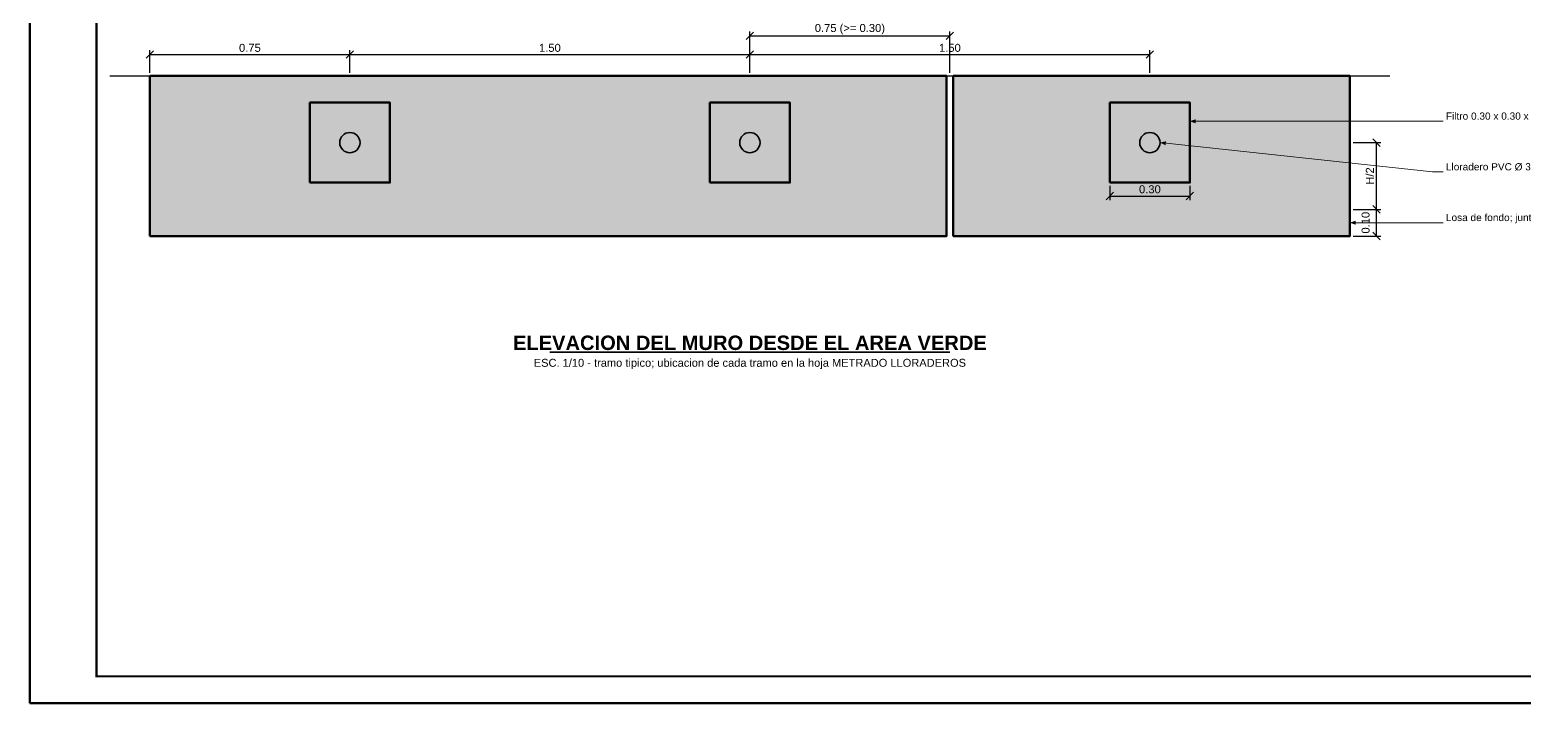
# Model space of a CAD drawing. Header units: metres. Extents: x 0 to 14.2, y 0 to 5.9.
# Drawn here: x 0 to 5.6, y 0 to 2.52 of the extents above; entities that cross this region are included whole.
import ezdxf
from ezdxf.enums import TextEntityAlignment as Align

# ---------------------------------------------------------------- set-up
doc = ezdxf.new("R2010")
doc.units = ezdxf.units.M
doc.header["$LTSCALE"] = 0.25
for name, color, linetype, lineweight in [('CONCRETO', 250, 'CONTINUOUS', 50), ('COTAS', 94, 'CONTINUOUS', 18), ('GEOTEXTIL', 150, 'CONTINUOUS', 50), ('GRAVA-RELL', 8, 'CONTINUOUS', 13), ('LLAMADAS', 30, 'CONTINUOUS', 18), ('MARCO', 7, 'CONTINUOUS', 50), ('TERRENO', 7, 'CONTINUOUS', 30), ('TITULOS', 160, 'CONTINUOUS', 35), ('TUBO-PVC', 151, 'CONTINUOUS', 35), ('TUBO-RELL', 151, 'CONTINUOUS', 13)]:
    doc.layers.add(name, color=color, linetype=linetype, lineweight=lineweight)
doc.layers.add('CONCRETO-ACHURADO', color=8, linetype='CONTINUOUS', true_color=0xe2e2e2)
doc.layers.add('TEXTOS', color=7, linetype='CONTINUOUS')
doc.styles.get("Standard").update_dxf_attribs({"font": 'arial.ttf'})
doc.styles.add('TITULOS', font='arialbd.ttf')
doc.dimstyles.new('COT-10', dxfattribs={"dimscale": 0.01, "dimtxt": 3, "dimasz": 2.2, "dimexe": 1.6, "dimexo": 1.2, "dimgap": 1, "dimtad": 1, "dimzin": 0, "dimdsep": 46, "dimtxsty": 'Standard', "dimtsz": 1.4, "dimcen": 2.5, "dimclrd": 256, "dimclre": 256, "dimclrt": 7, "dimazin": 3, "dimtfac": 1, "dimtmove": 0, "dimatfit": 3})

msp = doc.modelspace()

# ---------------------------------------------------------------- hatches: boundary and pattern name
at = {"layer": 'CONCRETO-ACHURADO', "true_color": 0xe2e2e2}
h = msp.add_hatch(color=7, dxfattribs=at)
h.dxf.hatch_style = 1
h.paths.add_polyline_path([(0.45, 1.75), (3.4375, 1.75), (3.4375, 2.35), (0.45, 2.35)])
h = msp.add_hatch(color=7, dxfattribs=at)
h.dxf.hatch_style = 1
h.paths.add_polyline_path([(3.4625, 1.75), (4.95, 1.75), (4.95, 2.35), (3.4625, 2.35)])
at = {"layer": 'GRAVA-RELL', "true_color": 0xc4baa6}
h = msp.add_hatch(color=7, dxfattribs=at)
h.dxf.hatch_style = 1
h.paths.add_polyline_path([(1.05, 1.95), (1.35, 1.95), (1.35, 2.25), (1.05, 2.25)])
h = msp.add_hatch(color=7, dxfattribs=at)
h.dxf.hatch_style = 1
h.paths.add_polyline_path([(2.55, 1.95), (2.85, 1.95), (2.85, 2.25), (2.55, 2.25)])
h = msp.add_hatch(color=7, dxfattribs=at)
h.dxf.hatch_style = 1
h.paths.add_polyline_path([(4.05, 1.95), (4.35, 1.95), (4.35, 2.25), (4.05, 2.25)])
at = {"layer": 'TUBO-RELL', "true_color": 0xc4e0fa}
h = msp.add_hatch(color=7, dxfattribs=at)
h.dxf.hatch_style = 1
h.paths.add_polyline_path([(1.238, 2.1), (1.2366, 2.1103), (1.2325, 2.1197), (1.2259, 2.1278), (1.2175, 2.1337), (1.2077, 2.1372), (1.1974, 2.1379), (1.1873, 2.1358), (1.1781, 2.131), (1.1705, 2.124), (1.1651, 2.1151), (1.1624, 2.1052), (1.1624, 2.0948), (1.1651, 2.0849), (1.1705, 2.076), (1.1781, 2.069), (1.1873, 2.0642), (1.1974, 2.0621), (1.2077, 2.0628), (1.2175, 2.0663), (1.2259, 2.0722), (1.2325, 2.0803), (1.2366, 2.0897), (1.238, 2.1)])
h = msp.add_hatch(color=7, dxfattribs=at)
h.dxf.hatch_style = 1
h.paths.add_polyline_path([(2.738, 2.1), (2.7366, 2.1103), (2.7325, 2.1197), (2.7259, 2.1278), (2.7175, 2.1337), (2.7077, 2.1372), (2.6974, 2.1379), (2.6873, 2.1358), (2.6781, 2.131), (2.6705, 2.124), (2.6651, 2.1151), (2.6624, 2.1052), (2.6624, 2.0948), (2.6651, 2.0849), (2.6705, 2.076), (2.6781, 2.069), (2.6873, 2.0642), (2.6974, 2.0621), (2.7077, 2.0628), (2.7175, 2.0663), (2.7259, 2.0722), (2.7325, 2.0803), (2.7366, 2.0897), (2.738, 2.1)])
h = msp.add_hatch(color=7, dxfattribs=at)
h.dxf.hatch_style = 1
h.paths.add_polyline_path([(4.238, 2.1), (4.2366, 2.1103), (4.2325, 2.1197), (4.2259, 2.1278), (4.2175, 2.1337), (4.2077, 2.1372), (4.1974, 2.1379), (4.1873, 2.1358), (4.1781, 2.131), (4.1705, 2.124), (4.1651, 2.1151), (4.1624, 2.1052), (4.1624, 2.0948), (4.1651, 2.0849), (4.1705, 2.076), (4.1781, 2.069), (4.1873, 2.0642), (4.1974, 2.0621), (4.2077, 2.0628), (4.2175, 2.0663), (4.2259, 2.0722), (4.2325, 2.0803), (4.2366, 2.0897), (4.238, 2.1)])

# ---------------------------------------------------------------- linework, layer by layer
at = {"layer": 'CONCRETO'}
for p, q in [((3.4375, 1.75), (3.4375, 2.35)), ((3.4625, 1.75), (3.4625, 2.35))]:
    msp.add_line(p, q, dxfattribs=at)
for points in [[(0.45, 1.75), (3.4375, 1.75), (3.4375, 2.35), (0.45, 2.35)], [(3.4625, 1.75), (4.95, 1.75), (4.95, 2.35), (3.4625, 2.35)]]:
    msp.add_lwpolyline(points, close=True, dxfattribs=at)
at = {"layer": 'GEOTEXTIL'}
for points in [[(1.05, 1.95), (1.35, 1.95), (1.35, 2.25), (1.05, 2.25)], [(2.55, 1.95), (2.85, 1.95), (2.85, 2.25), (2.55, 2.25)], [(4.05, 1.95), (4.35, 1.95), (4.35, 2.25), (4.05, 2.25)]]:
    msp.add_lwpolyline(points, close=True, dxfattribs=at)
at = {"layer": 'LLAMADAS'}
for p, q in [((5.26, 2.18), (4.35, 2.18)), ((5.3, 2.18), (5.26, 2.18)), ((5.26, 1.99), (4.238, 2.1)), ((5.3, 1.99), (5.26, 1.99)), ((5.26, 1.8), (4.95, 1.8)), ((5.3, 1.8), (5.26, 1.8))]:
    msp.add_line(p, q, dxfattribs=at)
for points in [[(4.35, 2.18), (4.372, 2.1723), (4.372, 2.1877)], [(4.238, 2.1), (4.259, 2.09), (4.2607, 2.1053)], [(4.95, 1.8), (4.972, 1.7923), (4.972, 1.8077)]]:
    msp.add_solid(points, dxfattribs=at)
at = {"layer": 'MARCO'}
msp.add_lwpolyline([(0, 0), (8.41, 0), (8.41, 5.94), (0, 5.94)], close=True, dxfattribs=at)
at = {"layer": 'MARCO', "const_width": 0.008}
msp.add_lwpolyline([(0.25, 0.1), (8.31, 0.1), (8.31, 5.84), (0.25, 5.84)], close=True, dxfattribs=at)
at = {"layer": 'TERRENO'}
msp.add_line((0.3, 2.35), (5.1, 2.35), dxfattribs=at)
at = {"layer": 'TITULOS'}
msp.add_line((1.95, 1.315), (3.45, 1.315), dxfattribs=at)
at = {"layer": 'TUBO-PVC'}
for centre in [(1.2, 2.1), (2.7, 2.1), (4.2, 2.1)]:
    msp.add_circle(centre, 0.038, dxfattribs=at)

# ---------------------------------------------------------------- texts
at = {"layer": 'TEXTOS'}
for s, p in [('Filtro 0.30 x 0.30 x 0.30 m con geotextil', (5.31, 2.186)), ('Lloradero PVC Ø 3" a media altura', (5.31, 1.996)), ('Losa de fondo; junta de dilatacion cada 3.00 m', (5.31, 1.806))]:
    msp.add_text(s, height=0.027, dxfattribs=at).set_placement(p)
msp.add_text('ESC. 1/10 - tramo tipico; ubicacion de cada tramo en la hoja METRADO LLORADEROS', height=0.0297, dxfattribs=at).set_placement((2.7, 1.275), align=Align.MIDDLE_CENTER)
at = {"layer": 'TITULOS', "style": 'TITULOS'}
msp.add_text('ELEVACION DEL MURO DESDE EL AREA VERDE', height=0.054, dxfattribs=at).set_placement((2.7, 1.35), align=Align.MIDDLE_CENTER)

# ---------------------------------------------------------------- dimensions: what is measured, and where the dimension line sits
at = {"layer": 'COTAS'}
for base, p1, p2, text in [((2.7, 2.5), (2.7, 2.35), (3.45, 2.35), '0.75 (>= 0.30)'), ((0.45, 2.43), (0.45, 2.35), (1.2, 2.35), '0.75'), ((1.2, 2.43), (1.2, 2.35), (2.7, 2.35), '1.50'), ((2.7, 2.43), (2.7, 2.35), (4.2, 2.35), '1.50'), ((4.05, 1.9), (4.05, 1.95), (4.35, 1.95), '0.30')]:
    msp.add_linear_dim(base=base, p1=p1, p2=p2, text=text, dimstyle='COT-10', dxfattribs=at).render()
for base, p1, p2, text in [((5.05, 1.85), (4.95, 1.85), (4.95, 2.1), 'H/2'), ((5.05, 1.75), (4.95, 1.75), (4.95, 1.85), '0.10')]:
    msp.add_linear_dim(base=base, p1=p1, p2=p2, angle=90, text=text, dimstyle='COT-10', dxfattribs=at).render()

doc.saveas('drawing.dxf')
